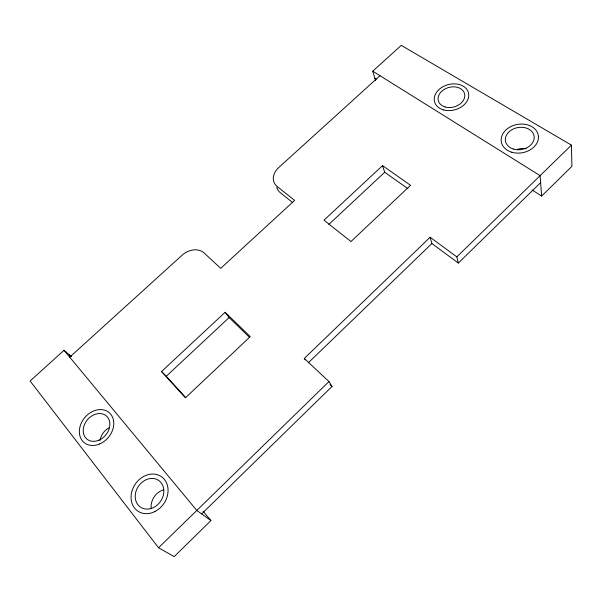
<?xml version="1.0" encoding="UTF-8"?>
<svg xmlns="http://www.w3.org/2000/svg" width="602" height="602" viewBox="0 0 602 602"><rect width="100%" height="100%" fill="white"/><g stroke="black" fill="none" stroke-linecap="round" stroke-linejoin="round"><path stroke-width="0.9" d="M203.077 511.203L210.911 520.587L174.181 556.632L158.544 547.76L30.1 380.998L64.038 350.311L69.599 354.999A22.914 2.032 46.3 0 1 71.457 356.61M532.153 190.006L541.627 196.064L571.9 166.363L571.433 145.12L401.286 45.368L372.743 71.179L374.843 78.268A21.175 8.014 48.9 0 0 375.671 80.57M158.544 547.76L328.963 381.57L304.296 358.431L430.129 237.263L456.82 256.881L458.318 263.059L540.634 182.609M456.82 256.881L571.433 145.12M201.625 513.912L332.041 386.461L328.963 381.57M308.269 362.833L431.89 243.532L430.129 237.263M161.532 371.539L166.295 376.235L229.106 317.57L225.125 312.287L161.532 371.539L185.424 397.817L250.274 336.608L225.125 312.287M328.85 224.411L384.693 172.255L382.541 165.633L323.989 220.181L350.974 241.552L410.556 185.311L382.541 165.633M69.719 357.159L182.113 255.195A16.946 13.274 -35.7 0 1 204.131 252.975L220.723 268.341L294.634 200.383L277.108 186.447A16.472 12.672 -26.3 0 1 278.688 167.597L379.99 75.701M372.743 71.179L540.122 175.656L541.627 196.064M374.843 78.268L376.28 79.178M384.693 172.255L407.953 188.704M210.911 520.587L196.809 510.443L64.038 350.311M431.89 243.532L458.318 263.059M292.617 202.528L280.291 192.685A16.299 12.619 -26.3 0 1 276.762 187.169M330.001 384.55L332.041 386.461M229.106 317.57L249.348 337.165M166.295 376.235L185.657 397.523M69.599 354.999L70.735 356.361M304.296 358.431L305.237 359.876M151.162 508.223A15.599 13.071 -56.9 0 1 163.27 489.938M100.06 440.416A14.614 11.694 -51 0 1 109.647 427.45M517.321 149.409A14.064 10.934 -9.5 0 1 526.253 148.777M511.745 152.223A18.782 14.373 -10.2 0 0 538.414 136.105A18.782 14.373 -10.2 0 0 509.262 127.421A18.782 14.373 -10.2 0 0 511.745 152.223M443.441 109.895A17.541 13.026 -15.2 0 0 468.732 94.702A17.541 13.026 -15.2 0 0 442.259 87.132A17.541 13.026 -15.2 0 0 443.441 109.895M154.804 511.602A20.882 17.307 -55.8 0 0 162.322 477.341A20.882 17.307 -55.8 0 0 131.567 492.609A20.882 17.307 -55.8 0 0 154.804 511.602M99.729 443.952A19.527 15.411 -50.2 0 0 109.632 413.025A19.527 15.411 -50.2 0 0 80.314 425.599A19.527 15.411 -50.2 0 0 99.729 443.952M151.237 508.449A16.164 13.394 -55.8 0 0 161.005 482.578A16.164 13.394 -55.8 0 0 136.361 490.261A16.164 13.394 -55.8 0 0 151.237 508.449M98.946 440.182A15.118 11.935 -50.2 0 0 106.682 416.253A15.118 11.935 -50.2 0 0 83.979 425.915A15.118 11.935 -50.2 0 0 98.946 440.182M513.491 149.078A14.538 11.122 -10.2 0 0 534.17 136.639A14.538 11.122 -10.2 0 0 511.625 129.874A14.538 11.122 -10.2 0 0 513.491 149.078M445.194 106.983A13.583 10.083 -15.2 0 0 464.797 95.251A13.583 10.083 -15.2 0 0 444.329 89.352A13.583 10.083 -15.2 0 0 445.194 106.983"/></g></svg>
